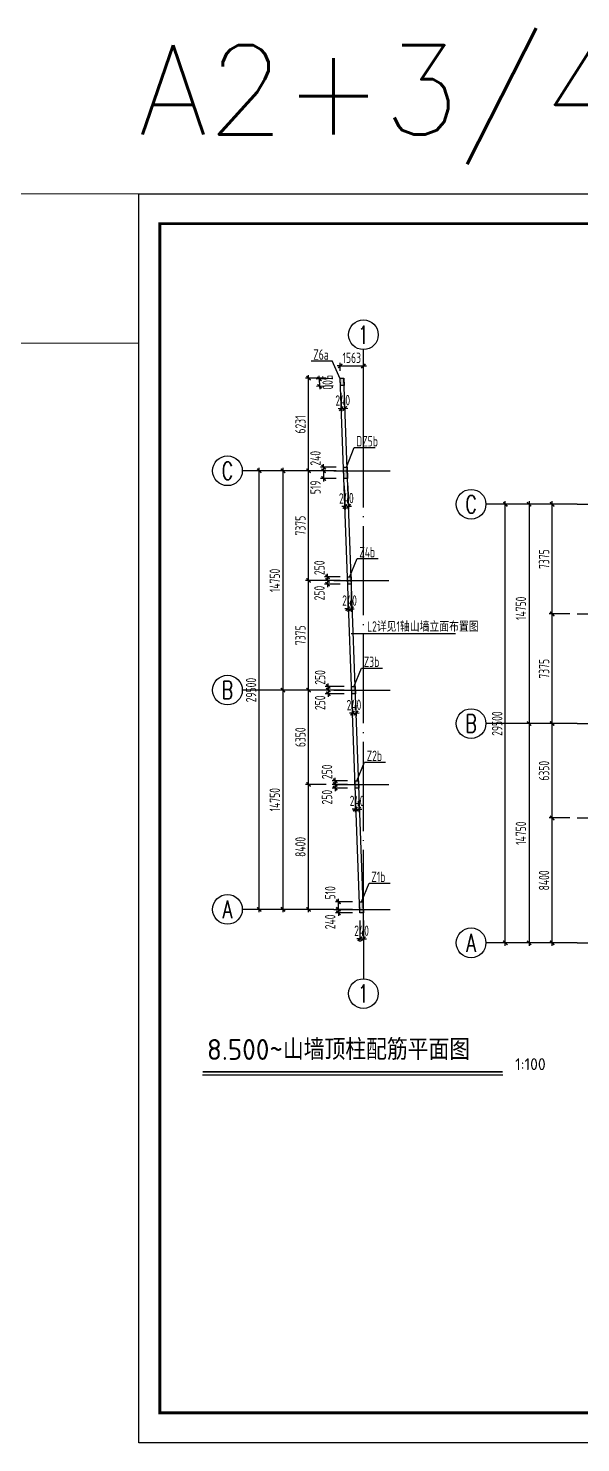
# Model space of a CAD drawing. Extents: x -3102990 to -851544, y -5293060 to -2540151.
# Drawn here: x -2239819 to -2221225, y -2672902 to -2625331 of the extents above; entities that cross this region are included whole.
import ezdxf
from ezdxf.enums import TextEntityAlignment as Align

# ---------------------------------------------------------------- set-up
doc = ezdxf.new("R2010")
doc.units = 0
doc.header["$LTSCALE"] = 1000
doc.header["$PDMODE"] = 1
doc.linetypes.add('DOTE', pattern=[2.42, 2, -0.2, 0.02, -0.2])
doc.layers.get('0').update_dxf_attribs({"linetype": 'CONTINUOUS'})
doc.layers.get('Defpoints').update_dxf_attribs({"linetype": 'CONTINUOUS'})
for name, color, linetype in [('AXIS', 253, 'DOTE'), ('BEAM_CON', 4, 'CONTINUOUS'), ('COLU', 7, 'CONTINUOUS'), ('DIM', 3, 'CONTINUOUS'), ('NUM', 7, 'CONTINUOUS'), ('PUB_TITLE', 4, 'CONTINUOUS'), ('TEXT', 7, 'CONTINUOUS')]:
    doc.layers.add(name, color=color, linetype=linetype)
doc.layers.add('yichutu', color=7, linetype='CONTINUOUS', true_color=0xffffff, plot=False)
doc.styles.add('HZTXT', font='txt.shx', dxfattribs={"width": 0.7, "height": 300, "bigfont": 'hztxt.shx'})
doc.styles.add('TSSD_Axis', font='Complex.shx', dxfattribs={"width": 0.7, "bigfont": 'hztxt.shx'})
doc.styles.add('TSSD_Dimension', font='tssdeng.shx', dxfattribs={"width": 0.7, "bigfont": 'Hztxt.shx'})
doc.styles.add('TSSD_Norm', font='Tssdeng.shx', dxfattribs={"width": 0.75, "bigfont": 'hztxt.shx'})
doc.styles.add('TSSD_Rein', font='Tssdeng.shx', dxfattribs={"width": 0.75, "bigfont": 'hztxt.shx'})
doc.dimstyles.new('TSSD_200_100', dxfattribs={"dimtxt": 350, "dimasz": 100, "dimexe": 100, "dimexo": 250, "dimgap": 100, "dimtad": 1, "dimdec": 0, "dimlfac": 2, "dimzin": 0, "dimdsep": 46, "dimtxsty": 'TSSD_Dimension', "dimblk": 'ARCHTICK', "dimcen": 0, "dimdle": 100, "dimclrt": 7, "dimadec": 0, "dimazin": 0, "dimtfac": 1, "dimtdec": 0, "dimtix": 1, "dimtmove": 2, "dimatfit": 3, "dimfxl": 1, "dimtolj": 1, "dimtzin": 0, "dimarcsym": 0})

# ---------------------------------------------------------------- blocks, each defined once
blk = doc.blocks.new('ts_axno')
at = {"color": 0, "linetype": 'ByBlock', "lineweight": -2}
blk.add_circle((0, 0), 0.5, dxfattribs=at)
at = {"color": 0, "linetype": 'ByBlock', "lineweight": -2, "style": 'TSSD_Axis', "width": 0.7}
blk.add_attdef('A', text='', height=0.6, dxfattribs=at).set_placement((0, 0), align=Align.MIDDLE_CENTER)
blk = doc.blocks.new('_ArchTick')
at = {"color": 0, "const_width": 0.5}
blk.add_lwpolyline([(-0.71, -0.71), (0.71, 0.71)], dxfattribs=at)
blk = doc.blocks.new('*D53')
at = {"layer": 'Defpoints', "color": 0, "ltscale": 1.5}
for p in [(-2221340, -2641340), (-2222963, -2648715), (-2221340, -2648715)]:
    blk.add_point(p, dxfattribs=at)
at = {"layer": 'DIM', "color": 0, "lineweight": -2, "ltscale": 1.5}
for p, q in [((-2221590, -2641340), (-2223063, -2641340)), ((-2222963, -2641240), (-2222963, -2648815)), ((-2221590, -2648715), (-2223063, -2648715))]:
    blk.add_line(p, q, dxfattribs=at)
at = {"layer": 'DIM', "color": 0, "lineweight": -2, "ltscale": 1.5, "xscale": 100, "yscale": 100, "zscale": 100}
for p, rotation in [((-2222963, -2641340), 90), ((-2222963, -2648715), 270)]:
    blk.add_blockref('_ArchTick', p, dxfattribs=dict(at, rotation=rotation))
at = {"layer": 'DIM', "color": 7, "ltscale": 1.5, "insert": (-2223238, -2644840), "char_height": 350, "attachment_point": 5, "rotation": 90, "style": 'TSSD_Dimension'}
blk.add_mtext('\\A1;14750', dxfattribs=at)
blk = doc.blocks.new('*D54')
at = {"layer": 'Defpoints', "color": 0, "ltscale": 1.5}
for p in [(-2221340, -2648715), (-2222963, -2656090), (-2221340, -2656090)]:
    blk.add_point(p, dxfattribs=at)
at = {"layer": 'DIM', "color": 0, "lineweight": -2, "ltscale": 1.5}
for p, q in [((-2221590, -2648715), (-2223063, -2648715)), ((-2222963, -2648615), (-2222963, -2656190)), ((-2221590, -2656090), (-2223063, -2656090))]:
    blk.add_line(p, q, dxfattribs=at)
at = {"layer": 'DIM', "color": 0, "lineweight": -2, "ltscale": 1.5, "xscale": 100, "yscale": 100, "zscale": 100}
for p, rotation in [((-2222963, -2648715), 90), ((-2222963, -2656090), 270)]:
    blk.add_blockref('_ArchTick', p, dxfattribs=dict(at, rotation=rotation))
at = {"layer": 'DIM', "color": 7, "ltscale": 1.5, "insert": (-2223238, -2652403), "char_height": 350, "attachment_point": 5, "rotation": 90, "style": 'TSSD_Dimension'}
blk.add_mtext('\\A1;14750', dxfattribs=at)
blk = doc.blocks.new('*D55')
at = {"layer": 'Defpoints', "color": 0, "ltscale": 1.5}
for p in [(-2223763, -2641340), (-2221340, -2641340), (-2221340, -2656090)]:
    blk.add_point(p, dxfattribs=at)
at = {"layer": 'DIM', "color": 0, "lineweight": -2, "ltscale": 1.5}
for p, q in [((-2221590, -2641340), (-2223863, -2641340)), ((-2223763, -2656190), (-2223763, -2641240)), ((-2221590, -2656090), (-2223863, -2656090))]:
    blk.add_line(p, q, dxfattribs=at)
at = {"layer": 'DIM', "color": 0, "lineweight": -2, "ltscale": 1.5, "xscale": 100, "yscale": 100, "zscale": 100}
for p, rotation in [((-2223763, -2641340), 90), ((-2223763, -2656090), 270)]:
    blk.add_blockref('_ArchTick', p, dxfattribs=dict(at, rotation=rotation))
at = {"layer": 'DIM', "color": 7, "ltscale": 1.5, "insert": (-2224038, -2648715), "char_height": 350, "attachment_point": 5, "rotation": 90, "style": 'TSSD_Dimension'}
blk.add_mtext('\\A1;29500', dxfattribs=at)
blk = doc.blocks.new('*D1174')
at = {"layer": 'Defpoints', "color": 0, "ltscale": 1.5}
for p in [(-2222185, -2651890), (-2221340, -2651890), (-2221340, -2656090)]:
    blk.add_point(p, dxfattribs=at)
at = {"layer": 'DIM', "color": 0, "lineweight": -2, "ltscale": 1.5}
for p, q in [((-2221590, -2651890), (-2222285, -2651890)), ((-2222185, -2656190), (-2222185, -2651790)), ((-2221590, -2656090), (-2222285, -2656090))]:
    blk.add_line(p, q, dxfattribs=at)
at = {"layer": 'DIM', "color": 0, "lineweight": -2, "ltscale": 1.5, "xscale": 100, "yscale": 100, "zscale": 100}
for p, rotation in [((-2222185, -2651890), 90), ((-2222185, -2656090), 270)]:
    blk.add_blockref('_ArchTick', p, dxfattribs=dict(at, rotation=rotation))
at = {"layer": 'DIM', "color": 7, "ltscale": 1.5, "insert": (-2222460, -2653990), "char_height": 350, "attachment_point": 5, "rotation": 90, "style": 'TSSD_Dimension'}
blk.add_mtext('\\A1;8400', dxfattribs=at)
blk = doc.blocks.new('*D1175')
at = {"layer": 'Defpoints', "color": 0, "ltscale": 1.5}
for p in [(-2222185, -2648715), (-2221340, -2648715), (-2221340, -2651890)]:
    blk.add_point(p, dxfattribs=at)
at = {"layer": 'DIM', "color": 0, "lineweight": -2, "ltscale": 1.5}
for p, q in [((-2221590, -2648715), (-2222285, -2648715)), ((-2222185, -2651990), (-2222185, -2648615)), ((-2221590, -2651890), (-2222285, -2651890))]:
    blk.add_line(p, q, dxfattribs=at)
at = {"layer": 'DIM', "color": 0, "lineweight": -2, "ltscale": 1.5, "xscale": 100, "yscale": 100, "zscale": 100}
for p, rotation in [((-2222185, -2648715), 90), ((-2222185, -2651890), 270)]:
    blk.add_blockref('_ArchTick', p, dxfattribs=dict(at, rotation=rotation))
at = {"layer": 'DIM', "color": 7, "ltscale": 1.5, "insert": (-2222460, -2650303), "char_height": 350, "attachment_point": 5, "rotation": 90, "style": 'TSSD_Dimension'}
blk.add_mtext('\\A1;6350', dxfattribs=at)
blk = doc.blocks.new('*D1163')
at = {"layer": 'Defpoints', "color": 0, "ltscale": 1.5}
for p in [(-2222185, -2645028), (-2221340, -2645028), (-2221340, -2648715)]:
    blk.add_point(p, dxfattribs=at)
at = {"layer": 'DIM', "color": 0, "lineweight": -2, "ltscale": 1.5}
for p, q in [((-2222185, -2648815), (-2222185, -2644928)), ((-2221590, -2645028), (-2222285, -2645028)), ((-2221590, -2648715), (-2222285, -2648715))]:
    blk.add_line(p, q, dxfattribs=at)
at = {"layer": 'DIM', "color": 0, "lineweight": -2, "ltscale": 1.5, "xscale": 100, "yscale": 100, "zscale": 100}
for p, rotation in [((-2222185, -2645028), 90), ((-2222185, -2648715), 270)]:
    blk.add_blockref('_ArchTick', p, dxfattribs=dict(at, rotation=rotation))
at = {"layer": 'DIM', "color": 7, "ltscale": 1.5, "insert": (-2222460, -2646872), "char_height": 350, "attachment_point": 5, "rotation": 90, "style": 'TSSD_Dimension'}
blk.add_mtext('\\A1;7375', dxfattribs=at)
blk = doc.blocks.new('*D1164')
at = {"layer": 'Defpoints', "color": 0, "ltscale": 1.5}
for p in [(-2222185, -2641340), (-2221340, -2641340), (-2221340, -2645028)]:
    blk.add_point(p, dxfattribs=at)
at = {"layer": 'DIM', "color": 0, "lineweight": -2, "ltscale": 1.5}
for p, q in [((-2221590, -2641340), (-2222285, -2641340)), ((-2222185, -2645128), (-2222185, -2641240)), ((-2221590, -2645028), (-2222285, -2645028))]:
    blk.add_line(p, q, dxfattribs=at)
at = {"layer": 'DIM', "color": 0, "lineweight": -2, "ltscale": 1.5, "xscale": 100, "yscale": 100, "zscale": 100}
for p, rotation in [((-2222185, -2641340), 90), ((-2222185, -2645028), 270)]:
    blk.add_blockref('_ArchTick', p, dxfattribs=dict(at, rotation=rotation))
at = {"layer": 'DIM', "color": 7, "ltscale": 1.5, "insert": (-2222460, -2643184), "char_height": 350, "attachment_point": 5, "rotation": 90, "style": 'TSSD_Dimension'}
blk.add_mtext('\\A1;7375', dxfattribs=at)
blk = doc.blocks.new('*D2707')
at = {"layer": 'Defpoints', "color": 0, "ltscale": 1.5}
for p in [(-2229540, -2640214), (-2231246, -2647589), (-2229540, -2647589)]:
    blk.add_point(p, dxfattribs=at)
at = {"layer": 'DIM', "color": 0, "lineweight": -2, "ltscale": 1.5}
for p, q in [((-2229790, -2640214), (-2231346, -2640214)), ((-2231246, -2640114), (-2231246, -2647689)), ((-2229790, -2647589), (-2231346, -2647589))]:
    blk.add_line(p, q, dxfattribs=at)
at = {"layer": 'DIM', "color": 0, "lineweight": -2, "ltscale": 1.5, "xscale": 100, "yscale": 100, "zscale": 100}
for p, rotation in [((-2231246, -2640214), 90), ((-2231246, -2647589), 270)]:
    blk.add_blockref('_ArchTick', p, dxfattribs=dict(at, rotation=rotation))
at = {"layer": 'DIM', "color": 7, "ltscale": 1.5, "insert": (-2231521, -2643901), "char_height": 350, "attachment_point": 5, "rotation": 90, "style": 'TSSD_Dimension'}
blk.add_mtext('\\A1;14750', dxfattribs=at)
blk = doc.blocks.new('*D2708')
at = {"layer": 'Defpoints', "color": 0, "ltscale": 1.5}
for p in [(-2229540, -2647589), (-2231246, -2654964), (-2229540, -2654964)]:
    blk.add_point(p, dxfattribs=at)
at = {"layer": 'DIM', "color": 0, "lineweight": -2, "ltscale": 1.5}
for p, q in [((-2229790, -2647589), (-2231346, -2647589)), ((-2231246, -2647489), (-2231246, -2655064)), ((-2229790, -2654964), (-2231346, -2654964))]:
    blk.add_line(p, q, dxfattribs=at)
at = {"layer": 'DIM', "color": 0, "lineweight": -2, "ltscale": 1.5, "xscale": 100, "yscale": 100, "zscale": 100}
for p, rotation in [((-2231246, -2647589), 90), ((-2231246, -2654964), 270)]:
    blk.add_blockref('_ArchTick', p, dxfattribs=dict(at, rotation=rotation))
at = {"layer": 'DIM', "color": 7, "ltscale": 1.5, "insert": (-2231521, -2651276), "char_height": 350, "attachment_point": 5, "rotation": 90, "style": 'TSSD_Dimension'}
blk.add_mtext('\\A1;14750', dxfattribs=at)
blk = doc.blocks.new('*D2709')
at = {"layer": 'Defpoints', "color": 0, "ltscale": 1.5}
for p in [(-2232046, -2640214), (-2229540, -2640214), (-2229540, -2654964)]:
    blk.add_point(p, dxfattribs=at)
at = {"layer": 'DIM', "color": 0, "lineweight": -2, "ltscale": 1.5}
for p, q in [((-2229790, -2640214), (-2232146, -2640214)), ((-2232046, -2655064), (-2232046, -2640114)), ((-2229790, -2654964), (-2232146, -2654964))]:
    blk.add_line(p, q, dxfattribs=at)
at = {"layer": 'DIM', "color": 0, "lineweight": -2, "ltscale": 1.5, "xscale": 100, "yscale": 100, "zscale": 100}
for p, rotation in [((-2232046, -2640214), 90), ((-2232046, -2654964), 270)]:
    blk.add_blockref('_ArchTick', p, dxfattribs=dict(at, rotation=rotation))
at = {"layer": 'DIM', "color": 7, "ltscale": 1.5, "insert": (-2232321, -2647589), "char_height": 350, "attachment_point": 5, "rotation": 90, "style": 'TSSD_Dimension'}
blk.add_mtext('\\A1;29500', dxfattribs=at)
blk = doc.blocks.new('*D2710')
at = {"layer": 'Defpoints', "color": 0, "ltscale": 1.5}
for p in [(-2228660, -2655084), (-2228540, -2655084), (-2228540, -2655957)]:
    blk.add_point(p, dxfattribs=at)
at = {"layer": 'DIM', "color": 0, "lineweight": -2, "ltscale": 1.5}
for p, q in [((-2228660, -2655334), (-2228660, -2656057)), ((-2228540, -2655334), (-2228540, -2656057)), ((-2228660, -2655957), (-2228760, -2655957)), ((-2228660, -2655957), (-2228540, -2655957)), ((-2228540, -2655957), (-2228440, -2655957))]:
    blk.add_line(p, q, dxfattribs=at)
at = {"layer": 'DIM', "color": 0, "lineweight": -2, "ltscale": 1.5, "xscale": 100, "yscale": 100, "zscale": 100}
blk.add_blockref('_ArchTick', (-2228660, -2655957), dxfattribs=at)
at = {"layer": 'DIM', "color": 0, "lineweight": -2, "ltscale": 1.5, "xscale": 100, "yscale": 100, "zscale": 100, "rotation": 180}
blk.add_blockref('_ArchTick', (-2228540, -2655957), dxfattribs=at)
at = {"layer": 'DIM', "color": 7, "ltscale": 1.5, "insert": (-2228600, -2655682), "char_height": 350, "attachment_point": 5, "style": 'TSSD_Dimension'}
blk.add_mtext('\\A1;240', dxfattribs=at)
blk = doc.blocks.new('*D2711')
at = {"layer": 'Defpoints', "color": 0, "ltscale": 1.5}
for p in [(-2229381, -2654964), (-2228660, -2654964), (-2228660, -2655084)]:
    blk.add_point(p, dxfattribs=at)
at = {"layer": 'DIM', "color": 0, "lineweight": -2, "ltscale": 1.5}
for p, q in [((-2229381, -2654964), (-2229381, -2654864)), ((-2228910, -2654964), (-2229481, -2654964)), ((-2228910, -2655084), (-2229481, -2655084)), ((-2229381, -2655084), (-2229381, -2654964)), ((-2229381, -2655084), (-2229381, -2655184))]:
    blk.add_line(p, q, dxfattribs=at)
at = {"layer": 'DIM', "color": 0, "lineweight": -2, "ltscale": 1.5, "xscale": 100, "yscale": 100, "zscale": 100}
for p, rotation in [((-2229381, -2654964), 270), ((-2229381, -2655084), 90)]:
    blk.add_blockref('_ArchTick', p, dxfattribs=dict(at, rotation=rotation))
at = {"layer": 'DIM', "color": 7, "ltscale": 1.5, "insert": (-2229656, -2655385), "char_height": 350, "attachment_point": 5, "rotation": 90, "style": 'TSSD_Dimension'}
blk.add_mtext('\\A1;240', dxfattribs=at)
blk = doc.blocks.new('*D2712')
at = {"layer": 'Defpoints', "color": 0, "ltscale": 1.5}
for p in [(-2229381, -2654709), (-2228660, -2654709), (-2228660, -2654964)]:
    blk.add_point(p, dxfattribs=at)
at = {"layer": 'DIM', "color": 0, "lineweight": -2, "ltscale": 1.5}
for p, q in [((-2228910, -2654709), (-2229481, -2654709)), ((-2229381, -2655064), (-2229381, -2654609)), ((-2228910, -2654964), (-2229481, -2654964))]:
    blk.add_line(p, q, dxfattribs=at)
at = {"layer": 'DIM', "color": 0, "lineweight": -2, "ltscale": 1.5, "xscale": 100, "yscale": 100, "zscale": 100}
for p, rotation in [((-2229381, -2654709), 90), ((-2229381, -2654964), 270)]:
    blk.add_blockref('_ArchTick', p, dxfattribs=dict(at, rotation=rotation))
at = {"layer": 'DIM', "color": 7, "ltscale": 1.5, "insert": (-2229656, -2654408), "char_height": 350, "attachment_point": 5, "rotation": 90, "style": 'TSSD_Dimension'}
blk.add_mtext('\\A1;510', dxfattribs=at)
blk = doc.blocks.new('*D2713')
at = {"layer": 'Defpoints', "color": 0, "ltscale": 1.5}
for p in [(-2230385, -2650764), (-2229540, -2650764), (-2229540, -2654964)]:
    blk.add_point(p, dxfattribs=at)
at = {"layer": 'DIM', "color": 0, "lineweight": -2, "ltscale": 1.5}
for p, q in [((-2230385, -2655064), (-2230385, -2650664)), ((-2229790, -2650764), (-2230485, -2650764)), ((-2229790, -2654964), (-2230485, -2654964))]:
    blk.add_line(p, q, dxfattribs=at)
at = {"layer": 'DIM', "color": 0, "lineweight": -2, "ltscale": 1.5, "xscale": 100, "yscale": 100, "zscale": 100}
for p, rotation in [((-2230385, -2650764), 90), ((-2230385, -2654964), 270)]:
    blk.add_blockref('_ArchTick', p, dxfattribs=dict(at, rotation=rotation))
at = {"layer": 'DIM', "color": 7, "ltscale": 1.5, "insert": (-2230660, -2652864), "char_height": 350, "attachment_point": 5, "rotation": 90, "style": 'TSSD_Dimension'}
blk.add_mtext('\\A1;8400', dxfattribs=at)
blk = doc.blocks.new('*D2714')
at = {"layer": 'Defpoints', "color": 0, "ltscale": 1.5}
for p in [(-2230385, -2647589), (-2229540, -2647589), (-2229540, -2650764)]:
    blk.add_point(p, dxfattribs=at)
at = {"layer": 'DIM', "color": 0, "lineweight": -2, "ltscale": 1.5}
for p, q in [((-2229790, -2647589), (-2230485, -2647589)), ((-2230385, -2650864), (-2230385, -2647489)), ((-2229790, -2650764), (-2230485, -2650764))]:
    blk.add_line(p, q, dxfattribs=at)
at = {"layer": 'DIM', "color": 0, "lineweight": -2, "ltscale": 1.5, "xscale": 100, "yscale": 100, "zscale": 100}
for p, rotation in [((-2230385, -2647589), 90), ((-2230385, -2650764), 270)]:
    blk.add_blockref('_ArchTick', p, dxfattribs=dict(at, rotation=rotation))
at = {"layer": 'DIM', "color": 7, "ltscale": 1.5, "insert": (-2230660, -2649176), "char_height": 350, "attachment_point": 5, "rotation": 90, "style": 'TSSD_Dimension'}
blk.add_mtext('\\A1;6350', dxfattribs=at)
blk = doc.blocks.new('*D2715')
at = {"layer": 'Defpoints', "color": 0, "ltscale": 1.5}
for p in [(-2230385, -2643901), (-2229540, -2643901), (-2229540, -2647589)]:
    blk.add_point(p, dxfattribs=at)
at = {"layer": 'DIM', "color": 0, "lineweight": -2, "ltscale": 1.5}
for p, q in [((-2229790, -2643901), (-2230485, -2643901)), ((-2230385, -2647689), (-2230385, -2643801)), ((-2229790, -2647589), (-2230485, -2647589))]:
    blk.add_line(p, q, dxfattribs=at)
at = {"layer": 'DIM', "color": 0, "lineweight": -2, "ltscale": 1.5, "xscale": 100, "yscale": 100, "zscale": 100}
for p, rotation in [((-2230385, -2643901), 90), ((-2230385, -2647589), 270)]:
    blk.add_blockref('_ArchTick', p, dxfattribs=dict(at, rotation=rotation))
at = {"layer": 'DIM', "color": 7, "ltscale": 1.5, "insert": (-2230660, -2645745), "char_height": 350, "attachment_point": 5, "rotation": 90, "style": 'TSSD_Dimension'}
blk.add_mtext('\\A1;7375', dxfattribs=at)
blk = doc.blocks.new('*D2716')
at = {"layer": 'Defpoints', "color": 0, "ltscale": 1.5}
for p in [(-2230385, -2640214), (-2229540, -2640214), (-2229540, -2643901)]:
    blk.add_point(p, dxfattribs=at)
at = {"layer": 'DIM', "color": 0, "lineweight": -2, "ltscale": 1.5}
for p, q in [((-2229790, -2640214), (-2230485, -2640214)), ((-2230385, -2644001), (-2230385, -2640114)), ((-2229790, -2643901), (-2230485, -2643901))]:
    blk.add_line(p, q, dxfattribs=at)
at = {"layer": 'DIM', "color": 0, "lineweight": -2, "ltscale": 1.5, "xscale": 100, "yscale": 100, "zscale": 100}
for p, rotation in [((-2230385, -2640214), 90), ((-2230385, -2643901), 270)]:
    blk.add_blockref('_ArchTick', p, dxfattribs=dict(at, rotation=rotation))
at = {"layer": 'DIM', "color": 7, "ltscale": 1.5, "insert": (-2230660, -2642057), "char_height": 350, "attachment_point": 5, "rotation": 90, "style": 'TSSD_Dimension'}
blk.add_mtext('\\A1;7375', dxfattribs=at)
blk = doc.blocks.new('*D2717')
at = {"layer": 'Defpoints', "color": 0, "ltscale": 1.5}
for p in [(-2228540, -2636688), (-2229321, -2637098), (-2228540, -2637098)]:
    blk.add_point(p, dxfattribs=at)
at = {"layer": 'DIM', "color": 0, "lineweight": -2, "ltscale": 1.5}
for p, q in [((-2229321, -2636688), (-2229421, -2636688)), ((-2229321, -2636848), (-2229321, -2636588)), ((-2229321, -2636688), (-2228540, -2636688)), ((-2228540, -2636848), (-2228540, -2636588)), ((-2228540, -2636688), (-2228440, -2636688))]:
    blk.add_line(p, q, dxfattribs=at)
at = {"layer": 'DIM', "color": 0, "lineweight": -2, "ltscale": 1.5, "xscale": 100, "yscale": 100, "zscale": 100}
blk.add_blockref('_ArchTick', (-2229321, -2636688), dxfattribs=at)
at = {"layer": 'DIM', "color": 0, "lineweight": -2, "ltscale": 1.5, "xscale": 100, "yscale": 100, "zscale": 100, "rotation": 180}
blk.add_blockref('_ArchTick', (-2228540, -2636688), dxfattribs=at)
at = {"layer": 'DIM', "color": 7, "ltscale": 1.5, "insert": (-2228930, -2636413), "char_height": 350, "attachment_point": 5, "style": 'TSSD_Dimension'}
blk.add_mtext('\\A1;1563', dxfattribs=at)
blk = doc.blocks.new('*D2718')
at = {"layer": 'Defpoints', "color": 0, "ltscale": 1.5}
for p in [(-2230385, -2637098), (-2229540, -2637098), (-2229540, -2640214)]:
    blk.add_point(p, dxfattribs=at)
at = {"layer": 'DIM', "color": 0, "lineweight": -2, "ltscale": 1.5}
for p, q in [((-2229790, -2637098), (-2230485, -2637098)), ((-2230385, -2640314), (-2230385, -2636998)), ((-2229790, -2640214), (-2230485, -2640214))]:
    blk.add_line(p, q, dxfattribs=at)
at = {"layer": 'DIM', "color": 0, "lineweight": -2, "ltscale": 1.5, "xscale": 100, "yscale": 100, "zscale": 100}
for p, rotation in [((-2230385, -2637098), 90), ((-2230385, -2640214), 270)]:
    blk.add_blockref('_ArchTick', p, dxfattribs=dict(at, rotation=rotation))
at = {"layer": 'DIM', "color": 7, "ltscale": 1.5, "insert": (-2230660, -2638656), "char_height": 350, "attachment_point": 5, "rotation": 90, "style": 'TSSD_Dimension'}
blk.add_mtext('\\A1;6231', dxfattribs=at)
blk = doc.blocks.new('*D2719')
at = {"layer": 'Defpoints', "color": 0, "ltscale": 1.5}
for p in [(-2229321, -2637098), (-2229312, -2637348), (-2230014, -2637374)]:
    blk.add_point(p, dxfattribs=at)
at = {"layer": 'DIM', "color": 0, "lineweight": -2, "ltscale": 1.5}
for p, q in [((-2229571, -2637107), (-2230124, -2637128)), ((-2229562, -2637357), (-2230114, -2637378)), ((-2230024, -2637124), (-2230027, -2637024)), ((-2230024, -2637124), (-2230014, -2637374)), ((-2230014, -2637374), (-2230011, -2637474))]:
    blk.add_line(p, q, dxfattribs=at)
at = {"layer": 'DIM', "color": 0, "lineweight": -2, "ltscale": 1.5, "xscale": 100, "yscale": 100, "zscale": 100}
for p, rotation in [((-2230024, -2637124), 272.1205157525318), ((-2230014, -2637374), 92.12051575253187)]:
    blk.add_blockref('_ArchTick', p, dxfattribs=dict(at, rotation=rotation))
at = {"layer": 'DIM', "color": 7, "ltscale": 1.5, "insert": (-2229744, -2637239), "char_height": 350, "attachment_point": 5, "rotation": 272.1205, "style": 'TSSD_Dimension'}
blk.add_mtext('\\A1;500', dxfattribs=at)
blk = doc.blocks.new('*D2720')
at = {"layer": 'Defpoints', "color": 0, "ltscale": 1.5}
for p in [(-2228823, -2650639), (-2229489, -2650764), (-2228823, -2650764)]:
    blk.add_point(p, dxfattribs=at)
at = {"layer": 'DIM', "color": 0, "lineweight": -2, "ltscale": 1.5}
for p, q in [((-2229073, -2650639), (-2229589, -2650639)), ((-2229489, -2650639), (-2229489, -2650539)), ((-2229489, -2650639), (-2229489, -2650764)), ((-2229073, -2650764), (-2229589, -2650764)), ((-2229489, -2650764), (-2229489, -2650864))]:
    blk.add_line(p, q, dxfattribs=at)
at = {"layer": 'DIM', "color": 0, "lineweight": -2, "ltscale": 1.5, "xscale": 100, "yscale": 100, "zscale": 100}
for p, rotation in [((-2229489, -2650639), 270), ((-2229489, -2650764), 90)]:
    blk.add_blockref('_ArchTick', p, dxfattribs=dict(at, rotation=rotation))
at = {"layer": 'DIM', "color": 7, "ltscale": 1.5, "insert": (-2229764, -2650338), "char_height": 350, "attachment_point": 5, "rotation": 90, "style": 'TSSD_Dimension'}
blk.add_mtext('\\A1;250', dxfattribs=at)
blk = doc.blocks.new('*D2721')
at = {"layer": 'Defpoints', "color": 0, "ltscale": 1.5}
for p in [(-2229489, -2650889), (-2228823, -2650764), (-2228823, -2650889)]:
    blk.add_point(p, dxfattribs=at)
at = {"layer": 'DIM', "color": 0, "lineweight": -2, "ltscale": 1.5}
for p, q in [((-2229489, -2650764), (-2229489, -2650664)), ((-2229073, -2650764), (-2229589, -2650764)), ((-2229073, -2650889), (-2229589, -2650889)), ((-2229489, -2650764), (-2229489, -2650889)), ((-2229489, -2650889), (-2229489, -2650989))]:
    blk.add_line(p, q, dxfattribs=at)
at = {"layer": 'DIM', "color": 0, "lineweight": -2, "ltscale": 1.5, "xscale": 100, "yscale": 100, "zscale": 100}
for p, rotation in [((-2229489, -2650764), 270), ((-2229489, -2650889), 90)]:
    blk.add_blockref('_ArchTick', p, dxfattribs=dict(at, rotation=rotation))
at = {"layer": 'DIM', "color": 7, "ltscale": 1.5, "insert": (-2229764, -2651190), "char_height": 350, "attachment_point": 5, "rotation": 90, "style": 'TSSD_Dimension'}
blk.add_mtext('\\A1;250', dxfattribs=at)
blk = doc.blocks.new('*D2722')
at = {"layer": 'Defpoints', "color": 0, "ltscale": 1.5}
for p in [(-2229312, -2637348), (-2229192, -2637344), (-2229164, -2638117)]:
    blk.add_point(p, dxfattribs=at)
at = {"layer": 'DIM', "color": 0, "lineweight": -2, "ltscale": 1.5}
for p, q in [((-2229303, -2637598), (-2229280, -2638221)), ((-2229183, -2637593), (-2229160, -2638217)), ((-2229284, -2638121), (-2229384, -2638125)), ((-2229284, -2638121), (-2229164, -2638117)), ((-2229164, -2638117), (-2229064, -2638113))]:
    blk.add_line(p, q, dxfattribs=at)
at = {"layer": 'DIM', "color": 0, "lineweight": -2, "ltscale": 1.5, "xscale": 100, "yscale": 100, "zscale": 100}
for p, rotation in [((-2229284, -2638121), 2.099553898313697), ((-2229164, -2638117), 182.0995538983138)]:
    blk.add_blockref('_ArchTick', p, dxfattribs=dict(at, rotation=rotation))
at = {"layer": 'DIM', "color": 7, "ltscale": 1.5, "insert": (-2229234, -2637844), "char_height": 350, "attachment_point": 5, "rotation": 2.0996, "style": 'TSSD_Dimension'}
blk.add_mtext('\\A1;240', dxfattribs=at)
blk = doc.blocks.new('*D2723')
at = {"layer": 'Defpoints', "color": 0, "ltscale": 1.5}
for p in [(-2228814, -2650889), (-2228694, -2650889), (-2228694, -2651592)]:
    blk.add_point(p, dxfattribs=at)
at = {"layer": 'DIM', "color": 0, "lineweight": -2, "ltscale": 1.5}
for p, q in [((-2228814, -2651139), (-2228814, -2651692)), ((-2228694, -2651139), (-2228694, -2651692)), ((-2228814, -2651592), (-2228914, -2651592)), ((-2228814, -2651592), (-2228694, -2651592)), ((-2228694, -2651592), (-2228594, -2651592))]:
    blk.add_line(p, q, dxfattribs=at)
at = {"layer": 'DIM', "color": 0, "lineweight": -2, "ltscale": 1.5, "xscale": 100, "yscale": 100, "zscale": 100}
blk.add_blockref('_ArchTick', (-2228814, -2651592), dxfattribs=at)
at = {"layer": 'DIM', "color": 0, "lineweight": -2, "ltscale": 1.5, "xscale": 100, "yscale": 100, "zscale": 100, "rotation": 180}
blk.add_blockref('_ArchTick', (-2228694, -2651592), dxfattribs=at)
at = {"layer": 'DIM', "color": 7, "ltscale": 1.5, "insert": (-2228754, -2651317), "char_height": 350, "attachment_point": 5, "style": 'TSSD_Dimension'}
blk.add_mtext('\\A1;240', dxfattribs=at)
blk = doc.blocks.new('*D2724')
at = {"layer": 'Defpoints', "color": 0, "ltscale": 1.5}
for p in [(-2229722, -2647589), (-2228940, -2647464), (-2228940, -2647589)]:
    blk.add_point(p, dxfattribs=at)
at = {"layer": 'DIM', "color": 0, "lineweight": -2, "ltscale": 1.5}
for p, q in [((-2229190, -2647464), (-2229822, -2647464)), ((-2229190, -2647589), (-2229822, -2647589)), ((-2229722, -2647464), (-2229722, -2647364)), ((-2229722, -2647464), (-2229722, -2647589)), ((-2229722, -2647589), (-2229722, -2647689))]:
    blk.add_line(p, q, dxfattribs=at)
at = {"layer": 'DIM', "color": 0, "lineweight": -2, "ltscale": 1.5, "xscale": 100, "yscale": 100, "zscale": 100}
for p, rotation in [((-2229722, -2647464), 270), ((-2229722, -2647589), 90)]:
    blk.add_blockref('_ArchTick', p, dxfattribs=dict(at, rotation=rotation))
at = {"layer": 'DIM', "color": 7, "ltscale": 1.5, "insert": (-2229997, -2647163), "char_height": 350, "attachment_point": 5, "rotation": 90, "style": 'TSSD_Dimension'}
blk.add_mtext('\\A1;250', dxfattribs=at)
blk = doc.blocks.new('*D2725')
at = {"layer": 'Defpoints', "color": 0, "ltscale": 1.5}
for p in [(-2229722, -2647714), (-2228940, -2647589), (-2228940, -2647714)]:
    blk.add_point(p, dxfattribs=at)
at = {"layer": 'DIM', "color": 0, "lineweight": -2, "ltscale": 1.5}
for p, q in [((-2229190, -2647589), (-2229822, -2647589)), ((-2229190, -2647714), (-2229822, -2647714)), ((-2229722, -2647589), (-2229722, -2647489)), ((-2229722, -2647589), (-2229722, -2647714)), ((-2229722, -2647714), (-2229722, -2647814))]:
    blk.add_line(p, q, dxfattribs=at)
at = {"layer": 'DIM', "color": 0, "lineweight": -2, "ltscale": 1.5, "xscale": 100, "yscale": 100, "zscale": 100}
for p, rotation in [((-2229722, -2647589), 270), ((-2229722, -2647714), 90)]:
    blk.add_blockref('_ArchTick', p, dxfattribs=dict(at, rotation=rotation))
at = {"layer": 'DIM', "color": 7, "ltscale": 1.5, "insert": (-2229997, -2648015), "char_height": 350, "attachment_point": 5, "rotation": 90, "style": 'TSSD_Dimension'}
blk.add_mtext('\\A1;250', dxfattribs=at)
blk = doc.blocks.new('*D2726')
at = {"layer": 'Defpoints', "color": 0, "ltscale": 1.5}
for p in [(-2228931, -2647714), (-2228811, -2647709), (-2228787, -2648362)]:
    blk.add_point(p, dxfattribs=at)
at = {"layer": 'DIM', "color": 0, "lineweight": -2, "ltscale": 1.5}
for p, q in [((-2228922, -2647964), (-2228903, -2648466)), ((-2228802, -2647959), (-2228783, -2648461)), ((-2228907, -2648366), (-2229007, -2648370)), ((-2228907, -2648366), (-2228787, -2648362)), ((-2228787, -2648362), (-2228687, -2648358))]:
    blk.add_line(p, q, dxfattribs=at)
at = {"layer": 'DIM', "color": 0, "lineweight": -2, "ltscale": 1.5, "xscale": 100, "yscale": 100, "zscale": 100}
for p, rotation in [((-2228907, -2648366), 2.106642023896974), ((-2228787, -2648362), 182.106642023897)]:
    blk.add_blockref('_ArchTick', p, dxfattribs=dict(at, rotation=rotation))
at = {"layer": 'DIM', "color": 7, "ltscale": 1.5, "insert": (-2228857, -2648089), "char_height": 350, "attachment_point": 5, "rotation": 2.1066, "style": 'TSSD_Dimension'}
blk.add_mtext('\\A1;240', dxfattribs=at)
blk = doc.blocks.new('*D2727')
at = {"layer": 'Defpoints', "color": 0, "ltscale": 1.5}
for p in [(-2229066, -2644026), (-2228946, -2644026), (-2228946, -2644853)]:
    blk.add_point(p, dxfattribs=at)
at = {"layer": 'DIM', "color": 0, "lineweight": -2, "ltscale": 1.5}
for p, q in [((-2229066, -2644276), (-2229066, -2644953)), ((-2228946, -2644276), (-2228946, -2644953)), ((-2229066, -2644853), (-2229166, -2644853)), ((-2229066, -2644853), (-2228946, -2644853)), ((-2228946, -2644853), (-2228846, -2644853))]:
    blk.add_line(p, q, dxfattribs=at)
at = {"layer": 'DIM', "color": 0, "lineweight": -2, "ltscale": 1.5, "xscale": 100, "yscale": 100, "zscale": 100}
blk.add_blockref('_ArchTick', (-2229066, -2644853), dxfattribs=at)
at = {"layer": 'DIM', "color": 0, "lineweight": -2, "ltscale": 1.5, "xscale": 100, "yscale": 100, "zscale": 100, "rotation": 180}
blk.add_blockref('_ArchTick', (-2228946, -2644853), dxfattribs=at)
at = {"layer": 'DIM', "color": 7, "ltscale": 1.5, "insert": (-2229006, -2644578), "char_height": 350, "attachment_point": 5, "style": 'TSSD_Dimension'}
blk.add_mtext('\\A1;240', dxfattribs=at)
blk = doc.blocks.new('*D2728')
at = {"layer": 'Defpoints', "color": 0, "ltscale": 1.5}
for p in [(-2229745, -2643901), (-2229076, -2643776), (-2229076, -2643901)]:
    blk.add_point(p, dxfattribs=at)
at = {"layer": 'DIM', "color": 0, "lineweight": -2, "ltscale": 1.5}
for p, q in [((-2229326, -2643776), (-2229845, -2643776)), ((-2229326, -2643901), (-2229845, -2643901)), ((-2229745, -2643776), (-2229745, -2643676)), ((-2229745, -2643776), (-2229745, -2643901)), ((-2229745, -2643901), (-2229745, -2644001))]:
    blk.add_line(p, q, dxfattribs=at)
at = {"layer": 'DIM', "color": 0, "lineweight": -2, "ltscale": 1.5, "xscale": 100, "yscale": 100, "zscale": 100}
for p, rotation in [((-2229745, -2643776), 270), ((-2229745, -2643901), 90)]:
    blk.add_blockref('_ArchTick', p, dxfattribs=dict(at, rotation=rotation))
at = {"layer": 'DIM', "color": 7, "ltscale": 1.5, "insert": (-2230020, -2643475), "char_height": 350, "attachment_point": 5, "rotation": 90, "style": 'TSSD_Dimension'}
blk.add_mtext('\\A1;250', dxfattribs=at)
blk = doc.blocks.new('*D2729')
at = {"layer": 'Defpoints', "color": 0, "ltscale": 1.5}
for p in [(-2229076, -2643901), (-2229745, -2644026), (-2229076, -2644026)]:
    blk.add_point(p, dxfattribs=at)
at = {"layer": 'DIM', "color": 0, "lineweight": -2, "ltscale": 1.5}
for p, q in [((-2229326, -2643901), (-2229845, -2643901)), ((-2229745, -2643901), (-2229745, -2643801)), ((-2229745, -2643901), (-2229745, -2644026)), ((-2229326, -2644026), (-2229845, -2644026)), ((-2229745, -2644026), (-2229745, -2644126))]:
    blk.add_line(p, q, dxfattribs=at)
at = {"layer": 'DIM', "color": 0, "lineweight": -2, "ltscale": 1.5, "xscale": 100, "yscale": 100, "zscale": 100}
for p, rotation in [((-2229745, -2643901), 270), ((-2229745, -2644026), 90)]:
    blk.add_blockref('_ArchTick', p, dxfattribs=dict(at, rotation=rotation))
at = {"layer": 'DIM', "color": 7, "ltscale": 1.5, "insert": (-2230020, -2644327), "char_height": 350, "attachment_point": 5, "rotation": 90, "style": 'TSSD_Dimension'}
blk.add_mtext('\\A1;250', dxfattribs=at)
blk = doc.blocks.new('*D2730')
at = {"layer": 'Defpoints', "color": 0, "ltscale": 1.5}
for p in [(-2229197, -2640473), (-2229077, -2640469), (-2229162, -2641414)]:
    blk.add_point(p, dxfattribs=at)
at = {"layer": 'DIM', "color": 0, "lineweight": -2, "ltscale": 1.5}
for p, q in [((-2229188, -2640723), (-2229159, -2641514)), ((-2229068, -2640719), (-2229039, -2641509)), ((-2229162, -2641414), (-2229262, -2641418)), ((-2229043, -2641409), (-2229162, -2641414)), ((-2229043, -2641409), (-2228943, -2641406))]:
    blk.add_line(p, q, dxfattribs=at)
at = {"layer": 'DIM', "color": 0, "lineweight": -2, "ltscale": 1.5, "xscale": 100, "yscale": 100, "zscale": 100}
for p, rotation in [((-2229162, -2641414), 2.106642023682945), ((-2229043, -2641409), 182.1066420236829)]:
    blk.add_blockref('_ArchTick', p, dxfattribs=dict(at, rotation=rotation))
at = {"layer": 'DIM', "color": 7, "ltscale": 1.5, "insert": (-2229113, -2641137), "char_height": 350, "attachment_point": 5, "rotation": 2.1066, "style": 'TSSD_Dimension'}
blk.add_mtext('\\A1;240', dxfattribs=at)
blk = doc.blocks.new('*D2731')
at = {"layer": 'Defpoints', "color": 0, "ltscale": 1.5}
for p in [(-2229878, -2640214), (-2229211, -2640094), (-2229211, -2640214)]:
    blk.add_point(p, dxfattribs=at)
at = {"layer": 'DIM', "color": 0, "lineweight": -2, "ltscale": 1.5}
for p, q in [((-2229461, -2640094), (-2229978, -2640094)), ((-2229461, -2640214), (-2229978, -2640214)), ((-2229878, -2640094), (-2229878, -2639994)), ((-2229878, -2640094), (-2229878, -2640214)), ((-2229878, -2640214), (-2229878, -2640314))]:
    blk.add_line(p, q, dxfattribs=at)
at = {"layer": 'DIM', "color": 0, "lineweight": -2, "ltscale": 1.5, "xscale": 100, "yscale": 100, "zscale": 100}
for p, rotation in [((-2229878, -2640094), 270), ((-2229878, -2640214), 90)]:
    blk.add_blockref('_ArchTick', p, dxfattribs=dict(at, rotation=rotation))
at = {"layer": 'DIM', "color": 7, "ltscale": 1.5, "insert": (-2230153, -2639793), "char_height": 350, "attachment_point": 5, "rotation": 90, "style": 'TSSD_Dimension'}
blk.add_mtext('\\A1;240', dxfattribs=at)
blk = doc.blocks.new('*D2732')
at = {"layer": 'Defpoints', "color": 0, "ltscale": 1.5}
for p in [(-2229211, -2640214), (-2229878, -2640473), (-2229211, -2640473)]:
    blk.add_point(p, dxfattribs=at)
at = {"layer": 'DIM', "color": 0, "lineweight": -2, "ltscale": 1.5}
for p, q in [((-2229461, -2640214), (-2229978, -2640214)), ((-2229878, -2640114), (-2229878, -2640573)), ((-2229461, -2640473), (-2229978, -2640473))]:
    blk.add_line(p, q, dxfattribs=at)
at = {"layer": 'DIM', "color": 0, "lineweight": -2, "ltscale": 1.5, "xscale": 100, "yscale": 100, "zscale": 100}
for p, rotation in [((-2229878, -2640214), 90), ((-2229878, -2640473), 270)]:
    blk.add_blockref('_ArchTick', p, dxfattribs=dict(at, rotation=rotation))
at = {"layer": 'DIM', "color": 7, "ltscale": 1.5, "insert": (-2230153, -2640770), "char_height": 350, "attachment_point": 5, "rotation": 90, "style": 'TSSD_Dimension'}
blk.add_mtext('\\A1;519', dxfattribs=at)
blk = doc.blocks.new('A$C16496DF1')
at = {"layer": 'PUB_TITLE'}
blk.add_lwpolyline([(0, 0), (0, 42000), (104100, 42000), (104100, 0)], close=True, dxfattribs=at)
at = {"layer": 'PUB_TITLE', "const_width": 100}
blk.add_lwpolyline([(103100, 1000), (103100, 41000), (713, 41000), (713, 1000), (103100, 1000)], dxfattribs=at)
blk = doc.blocks.new('yct-1041-420-104100-42000-100-2006.0')
at = {"layer": 'yichutu', "color": 7, "true_color": 0xffffff}
blk.add_lwpolyline([(0, 0), (0, 42000), (104100, 42000), (104100, 0)], close=True, dxfattribs=at)
at = {"layer": 'yichutu', "color": 7, "true_color": 0xffffff, "style": 'HZTXT'}
blk.add_text('A2+3/4 1:100', height=3000, dxfattribs=at).set_placement((0, 44000))

msp = doc.modelspace()

# ---------------------------------------------------------------- hatches: boundary and pattern name
at = {"ltscale": 1.5}
h = msp.add_hatch(color=256, dxfattribs=at)
h.paths.add_polyline_path([(-2229321.26, -2637098.16), (-2229201.25, -2637093.71), (-2229192.1, -2637343.55), (-2229312.01, -2637348.02)])
h.paths.add_polyline_path([(-2229211.01, -2640093.8), (-2229090.93, -2640093.79), (-2229077.14, -2640468.72), (-2229197.22, -2640468.72)])
h.paths.add_polyline_path([(-2229075.55, -2643776.22), (-2228955.47, -2643776.22), (-2228946.28, -2644026.22), (-2229066.36, -2644026.22)])
h.paths.add_polyline_path([(-2228939.91, -2647463.72), (-2228819.83, -2647463.72), (-2228810.63, -2647713.72), (-2228930.72, -2647713.72)])
h.paths.add_polyline_path([(-2228823.12, -2650638.71), (-2228703.04, -2650638.71), (-2228693.84, -2650888.71), (-2228813.93, -2650888.71)])
h.paths.add_polyline_path([(-2228673.41, -2654708.72), (-2228553.33, -2654708.72), (-2228539.61, -2655083.72), (-2228659.61, -2655083.72)])

# ---------------------------------------------------------------- linework, layer by layer
msp.add_line((-2225445.48, -2645695.93), (-2228952.57, -2645695.93), dxfattribs=at)
at = {"layer": 'AXIS', "ltscale": 1.5}
for p, q in [((-2228539.61, -2655963.72), (-2228539.61, -2639213.72)), ((-2229539.61, -2640213.72), (-2227636.69, -2640213.72)), ((-2221339.79, -2641340.5), (-2143339.79, -2641340.5)), ((-2229539.61, -2643901.22), (-2227681.07, -2643901.22)), ((-2221339.79, -2645028), (-2218602.86, -2645028)), ((-2229539.61, -2647588.72), (-2227636.69, -2647588.72)), ((-2221339.79, -2648715.5), (-2143339.79, -2648715.5)), ((-2229539.61, -2650763.71), (-2227681.07, -2650763.71)), ((-2221339.79, -2651890.5), (-2218602.86, -2651890.5)), ((-2229539.61, -2654963.72), (-2227636.69, -2654963.72)), ((-2221339.79, -2656090.5), (-2143339.79, -2656090.5))]:
    msp.add_line(p, q, dxfattribs=at)
at = {"layer": 'BEAM_CON'}
for p, q in [((-2228659.61, -2655083.72), (-2229321.2, -2637098.16)), ((-2228539.7, -2655079.3), (-2229201.28, -2637093.74)), ((-2228539.61, -2655083.72), (-2228539.61, -2655083.72))]:
    msp.add_line(p, q, dxfattribs=at)
at = {"layer": 'BEAM_CON', "lineweight": 5, "ltscale": 1.5}
msp.add_lwpolyline([(-2243535.85, -2630902.4), (-2236101.86, -2630902.4), (-2236101.86, -2635920.73), (-2243535.85, -2635920.73)], close=True, dxfattribs=at)
at = {"layer": 'COLU'}
msp.add_lwpolyline([(-2229321.26, -2637098.16), (-2229201.25, -2637093.71), (-2229192.1, -2637343.55), (-2229312.01, -2637348.02)], close=True, dxfattribs=at)
at = {"layer": 'COLU', "ltscale": 1.5}
for points in [[(-2229211.01, -2640093.8), (-2229090.93, -2640093.79), (-2229077.14, -2640468.72), (-2229197.22, -2640468.72)], [(-2229075.55, -2643776.22), (-2228955.47, -2643776.22), (-2228946.28, -2644026.22), (-2229066.36, -2644026.22)], [(-2228939.91, -2647463.72), (-2228819.83, -2647463.72), (-2228810.63, -2647713.72), (-2228930.72, -2647713.72)], [(-2228823.12, -2650638.71), (-2228703.04, -2650638.71), (-2228693.84, -2650888.71), (-2228813.93, -2650888.71)], [(-2228673.41, -2654708.72), (-2228553.33, -2654708.72), (-2228539.61, -2655083.72), (-2228659.61, -2655083.72)]]:
    msp.add_lwpolyline(points, close=True, dxfattribs=at)
at = {"layer": 'NUM', "ltscale": 1.5}
for p, q in [((-2228539.61, -2639213.72), (-2228539.61, -2636138.72)), ((-2229539.61, -2640213.72), (-2232614.61, -2640213.72)), ((-2221339.79, -2641340.5), (-2224414.79, -2641340.5)), ((-2229539.61, -2647588.72), (-2232614.61, -2647588.72)), ((-2221339.79, -2648715.5), (-2224414.79, -2648715.5)), ((-2229539.61, -2654963.72), (-2232614.61, -2654963.72)), ((-2228539.61, -2655963.72), (-2228539.61, -2657297.26)), ((-2221339.79, -2656090.5), (-2224414.79, -2656090.5))]:
    msp.add_line(p, q, dxfattribs=at)
at = {"layer": 'NUM'}
for p, q in [((-2230299.99, -2636516.7), (-2229590.53, -2636516.7)), ((-2229320.18, -2637125.84), (-2229590.53, -2636516.7)), ((-2229113.71, -2640093.72), (-2228854.89, -2639431.1)), ((-2228854.89, -2639431.1), (-2228145.43, -2639431.1)), ((-2229010.37, -2643788.72), (-2228751.55, -2643160.11)), ((-2228751.55, -2643160.11), (-2228042.1, -2643160.11)), ((-2228860.08, -2647476.22), (-2228601.26, -2646847.61)), ((-2228601.26, -2646847.61), (-2227891.8, -2646847.61)), ((-2228762.3, -2650638.71), (-2228503.48, -2650010.11)), ((-2228503.48, -2650010.11), (-2227794.02, -2650010.11)), ((-2228607.74, -2654708.72), (-2228348.92, -2654080.11)), ((-2228348.92, -2654080.11), (-2227639.46, -2654080.11))]:
    msp.add_line(p, q, dxfattribs=at)
at = {"layer": 'NUM', "color": 0, "linetype": 'ByBlock', "const_width": 50}
msp.add_lwpolyline([(-2233950.53, -2660428.88), (-2223847.49, -2660428.88)], dxfattribs=at)
at = {"layer": 'NUM', "color": 0, "linetype": 'ByBlock'}
msp.add_lwpolyline([(-2233950.53, -2660528.88), (-2223847.49, -2660528.88)], dxfattribs=at)

# ---------------------------------------------------------------- block references
at = {"ltscale": 1.5}
msp.add_blockref('A$C16496DF1', (-2236101.86, -2672902.4), dxfattribs=at)
at = {"layer": 'NUM'}
ref = msp.add_blockref('ts_axno', (-2228539.61, -2635638.72), dxfattribs=dict(at, xscale=1000, yscale=1000, zscale=1000))
ref.add_attrib('1', '1', dxfattribs={"height": 600, "style": 'TSSD_Axis', "width": 0.7}).set_placement((-2228539.61, -2635638.72), align=Align.MIDDLE_CENTER)
ref = msp.add_blockref('ts_axno', (-2233114.61, -2640213.72), dxfattribs=dict(at, xscale=1000, yscale=1000, zscale=1000))
ref.add_attrib('C', 'C', dxfattribs={"height": 600, "style": 'TSSD_Axis', "width": 0.7}).set_placement((-2233114.61, -2640213.72), align=Align.MIDDLE_CENTER)
ref = msp.add_blockref('ts_axno', (-2224914.79, -2641340.5), dxfattribs=dict(at, xscale=1000, yscale=1000, zscale=1000))
ref.add_attrib('C', 'C', dxfattribs={"height": 600, "style": 'TSSD_Axis', "width": 0.7}).set_placement((-2224914.79, -2641340.5), align=Align.MIDDLE_CENTER)
ref = msp.add_blockref('ts_axno', (-2233114.61, -2647588.72), dxfattribs=dict(at, xscale=1000, yscale=1000, zscale=1000))
ref.add_attrib('B', 'B', dxfattribs={"height": 600, "style": 'TSSD_Axis', "width": 0.7}).set_placement((-2233114.61, -2647588.72), align=Align.MIDDLE_CENTER)
ref = msp.add_blockref('ts_axno', (-2224914.79, -2648715.5), dxfattribs=dict(at, xscale=1000, yscale=1000, zscale=1000))
ref.add_attrib('B', 'B', dxfattribs={"height": 600, "style": 'TSSD_Axis', "width": 0.7}).set_placement((-2224914.79, -2648715.5), align=Align.MIDDLE_CENTER)
ref = msp.add_blockref('ts_axno', (-2233114.61, -2654963.72), dxfattribs=dict(at, xscale=1000, yscale=1000, zscale=1000))
ref.add_attrib('A', 'A', dxfattribs={"height": 600, "style": 'TSSD_Axis', "width": 0.7}).set_placement((-2233114.61, -2654963.72), align=Align.MIDDLE_CENTER)
ref = msp.add_blockref('ts_axno', (-2224914.79, -2656090.5), dxfattribs=dict(at, xscale=1000, yscale=1000, zscale=1000))
ref.add_attrib('A', 'A', dxfattribs={"height": 600, "style": 'TSSD_Axis', "width": 0.7}).set_placement((-2224914.79, -2656090.5), align=Align.MIDDLE_CENTER)
ref = msp.add_blockref('ts_axno', (-2228539.61, -2657797.26), dxfattribs=dict(at, xscale=1000, yscale=1000, zscale=1000))
ref.add_attrib('1', '1', dxfattribs={"height": 600, "style": 'TSSD_Axis', "width": 0.7}).set_placement((-2228539.61, -2657797.26), align=Align.MIDDLE_CENTER)
at = {"layer": 'yichutu'}
msp.add_blockref('yct-1041-420-104100-42000-100-2006.0', (-2236101.86, -2672902.4), dxfattribs=at)

# ---------------------------------------------------------------- texts
at = {"layer": 'TEXT', "style": 'TSSD_Rein', "width": 0.7}
for s, p in [('Z6a', (-2230225.82, -2636481.69)), ('DZ5b', (-2228780.71, -2639396.09)), ('Z4b', (-2228677.38, -2643125.1)), ('L2详见1轴山墙立面布置图', (-2228415.04, -2645626.33)), ('Z3b', (-2228527.09, -2646812.6)), ('Z2b', (-2228429.3, -2649975.1)), ('Z1b', (-2228274.75, -2654045.1))]:
    msp.add_text(s, height=350, dxfattribs=at).set_placement(p)
at = {"layer": 'TEXT', "color": 0, "lineweight": 5, "style": 'TSSD_Norm'}
msp.add_text('8.500~山墙顶柱配筋平面图', height=700, dxfattribs=at).set_placement((-2233805.64, -2660236.76), align=Align.BOTTOM_LEFT)
at = {"layer": 'TEXT', "color": 0, "linetype": 'ByBlock', "style": 'TSSD_Norm'}
msp.add_text('1:100', height=400, dxfattribs=at).set_placement((-2223434.1, -2660490.83), align=Align.BOTTOM_LEFT)

# ---------------------------------------------------------------- dimensions: what is measured, and where the dimension line sits
at = {"layer": 'DIM', "ltscale": 1.5}
for base, p1, p2, picture, middle in [((-2228539.61, -2636687.98), (-2229321.2, -2637098.16), (-2228539.61, -2637098.16), '*D2717', (-2228930.41, -2636412.98)), ((-2228539.61, -2655957.42), (-2228659.61, -2655083.72), (-2228539.61, -2655083.72), '*D2710', (-2228599.61, -2655682.42))]:
    dim = msp.add_linear_dim(base=base, p1=p1, p2=p2, dimstyle='TSSD_200_100', dxfattribs=at)
    dim.commit()
    dim.dimension.update_dxf_attribs({"geometry": picture, "text_midpoint": middle})
for p1, p2, distance, picture, middle in [((-2229321.2, -2637098.16), (-2229311.95, -2637347.98), -702.93, '*D2719', (-2229744.22, -2637238.9)), ((-2229312.01, -2637348.02), (-2229192.09, -2637343.63), -773.88, '*D2722', (-2229233.78, -2637844.37)), ((-2229077.14, -2640468.72), (-2229197.06, -2640473.13), 941.42, '*D2730', (-2229112.6, -2641136.89)), ((-2229066.36, -2644026.22), (-2228946.28, -2644026.22), -826.97, '*D2727', (-2229006.32, -2644578.18)), ((-2228930.72, -2647713.72), (-2228810.8, -2647709.3), -652.7, '*D2726', (-2228856.87, -2648088.95)), ((-2228813.93, -2650888.71), (-2228693.84, -2650888.71), -703.17, '*D2723', (-2228753.88, -2651316.89))]:
    dim = msp.add_aligned_dim(p1=p1, p2=p2, distance=distance, dimstyle='TSSD_200_100', dxfattribs=at)
    dim.commit()
    dim.dimension.update_dxf_attribs({"geometry": picture, "text_midpoint": middle})
for base, p1, p2, picture, middle in [((-2230384.74, -2637098.16), (-2229539.61, -2640213.72), (-2229539.61, -2637098.16), '*D2718', (-2230659.74, -2638655.94)), ((-2232045.87, -2640213.72), (-2229539.61, -2654963.72), (-2229539.61, -2640213.72), '*D2709', (-2232320.87, -2647588.72)), ((-2231245.87, -2647588.72), (-2229539.61, -2640213.72), (-2229539.61, -2647588.72), '*D2707', (-2231520.87, -2643901.22)), ((-2230384.74, -2640213.72), (-2229539.61, -2643901.22), (-2229539.61, -2640213.72), '*D2716', (-2230659.74, -2642057.47)), ((-2223762.55, -2641340.5), (-2221339.79, -2656090.5), (-2221339.79, -2641340.5), '*D55', (-2224037.55, -2648715.5)), ((-2222184.92, -2641340.5), (-2221339.79, -2645028), (-2221339.79, -2641340.5), '*D1164', (-2222459.92, -2643184.25)), ((-2230384.74, -2643901.22), (-2229539.61, -2647588.72), (-2229539.61, -2643901.22), '*D2715', (-2230659.74, -2645744.97)), ((-2222184.92, -2645028), (-2221339.79, -2648715.5), (-2221339.79, -2645028), '*D1163', (-2222459.92, -2646871.75)), ((-2231245.87, -2654963.72), (-2229539.61, -2647588.72), (-2229539.61, -2654963.72), '*D2708', (-2231520.87, -2651276.22)), ((-2230384.74, -2647588.72), (-2229539.61, -2650763.71), (-2229539.61, -2647588.72), '*D2714', (-2230659.74, -2649176.22)), ((-2222962.55, -2656090.5), (-2221339.79, -2648715.5), (-2221339.79, -2656090.5), '*D54', (-2223237.55, -2652403)), ((-2222184.92, -2648715.5), (-2221339.79, -2651890.5), (-2221339.79, -2648715.5), '*D1175', (-2222459.92, -2650303)), ((-2230384.74, -2650763.71), (-2229539.61, -2654963.72), (-2229539.61, -2650763.71), '*D2713', (-2230659.74, -2652863.72)), ((-2222184.92, -2651890.5), (-2221339.79, -2656090.5), (-2221339.79, -2651890.5), '*D1174', (-2222459.92, -2653990.5))]:
    dim = msp.add_linear_dim(base=base, p1=p1, p2=p2, angle=90, dimstyle='TSSD_200_100', dxfattribs=at)
    dim.commit()
    dim.dimension.update_dxf_attribs({"geometry": picture, "text_midpoint": middle})
for base, p1, p2, angle, picture, middle, dimtype in [((-2229877.9, -2640213.72), (-2229211.01, -2640093.8), (-2229211.01, -2640213.72), 270, '*D2731', (-2230152.9, -2639792.71), 161), ((-2229877.9, -2640473.13), (-2229211.01, -2640213.72), (-2229211.01, -2640473.13), 90, '*D2732', (-2230152.9, -2640769.5), 160), ((-2222962.55, -2648715.5), (-2221339.79, -2641340.5), (-2221339.79, -2648715.5), 90, '*D53', (-2223237.55, -2644840.5), 160), ((-2229744.94, -2643901.22), (-2229075.55, -2643776.22), (-2229075.55, -2643901.22), 270, '*D2728', (-2230019.94, -2643475.13), 161), ((-2229744.94, -2644026.22), (-2229075.55, -2643901.22), (-2229075.55, -2644026.22), 90, '*D2729', (-2230019.94, -2644327.3), 160), ((-2229721.79, -2647588.72), (-2228939.91, -2647463.72), (-2228939.91, -2647588.72), 90, '*D2724', (-2229996.79, -2647162.63), 160), ((-2229721.79, -2647713.72), (-2228939.91, -2647588.72), (-2228939.91, -2647713.72), 90, '*D2725', (-2229996.79, -2648014.8), 160), ((-2229488.95, -2650763.71), (-2228823.12, -2650638.71), (-2228823.12, -2650763.71), 90, '*D2720', (-2229763.95, -2650337.63), 160), ((-2229488.95, -2650888.71), (-2228823.12, -2650763.71), (-2228823.12, -2650888.71), 90, '*D2721', (-2229763.95, -2651189.8), 160), ((-2229380.61, -2654708.72), (-2228659.61, -2654963.72), (-2228659.61, -2654708.72), 90, '*D2712', (-2229655.61, -2654407.63), 160), ((-2229380.61, -2654963.72), (-2228659.61, -2655083.72), (-2228659.61, -2654963.72), 90, '*D2711', (-2229655.61, -2655384.8), 160)]:
    dim = msp.add_linear_dim(base=base, p1=p1, p2=p2, angle=angle, dimstyle='TSSD_200_100', dxfattribs=at)
    dim.commit()
    dim.dimension.update_dxf_attribs({"geometry": picture, "text_midpoint": middle, "dimtype": dimtype})

doc.saveas('drawing.dxf')
